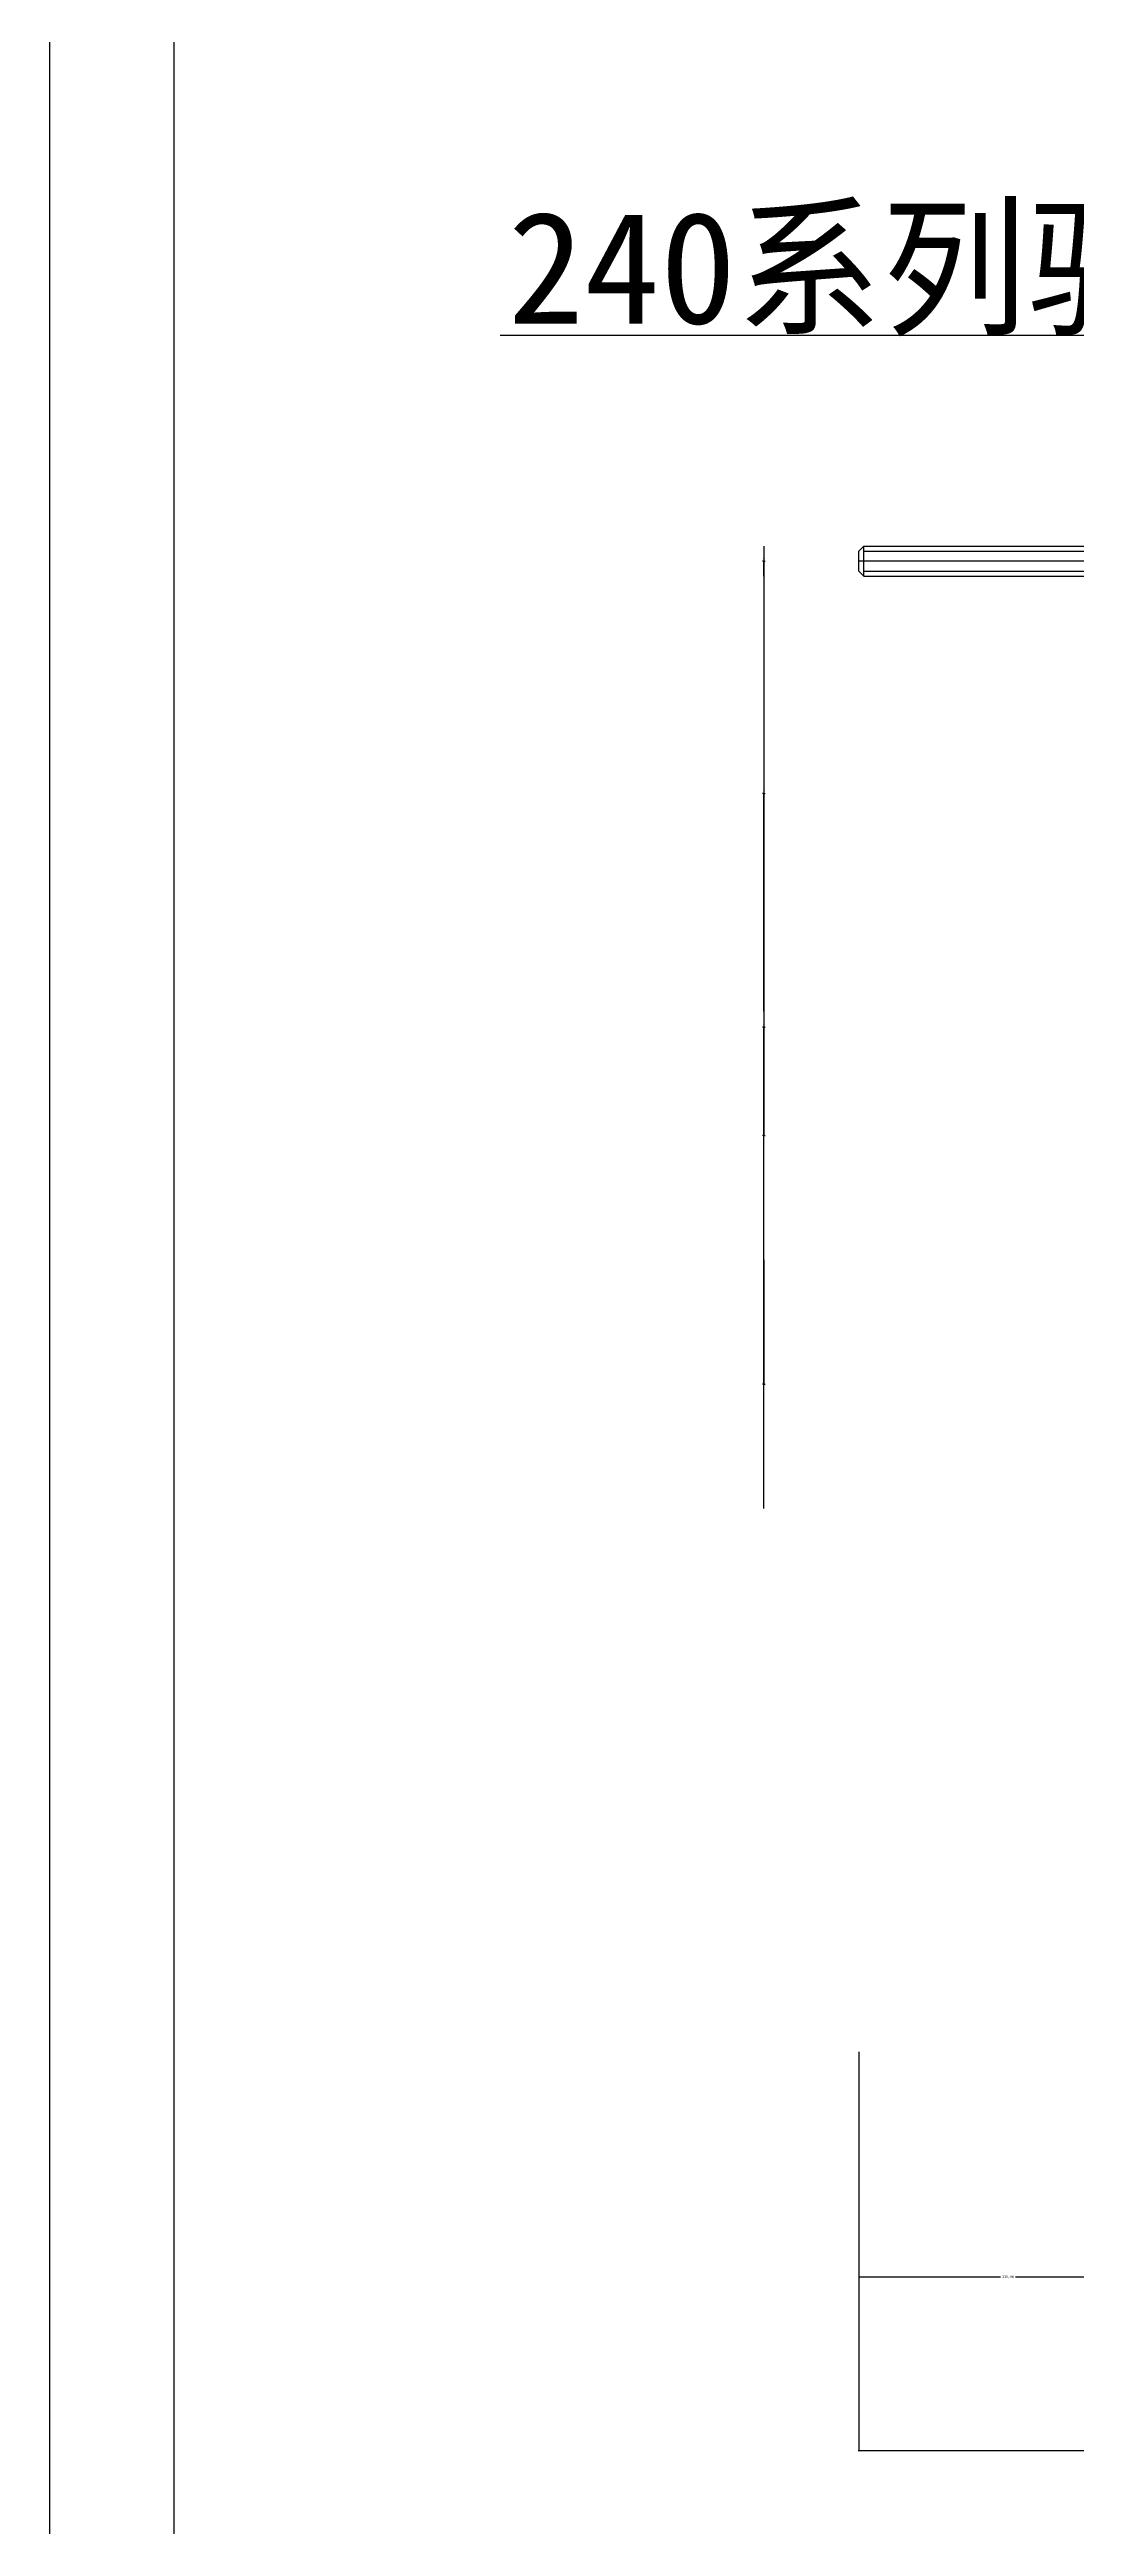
# Model space of a CAD drawing. Header units: metres. Extents: x 4231 to 8749, y -8456 to -5486.
# Drawn here: x 4231 to 4644, y -7072 to -6076 of the extents above; entities that cross this region are included whole.
import ezdxf

# ---------------------------------------------------------------- set-up
doc = ezdxf.new("R2010")
doc.units = ezdxf.units.M
for name, color, linetype in [('ASHADE', 1, 'Continuous'), ('图层1', 8, 'Continuous'), ('图框', 5, 'Continuous'), ('外形', 3, 'Continuous')]:
    doc.layers.add(name, color=color, linetype=linetype)
doc.dimstyles.get("Standard").update_dxf_attribs({"dimtxt": 2.5, "dimasz": 2.5, "dimexe": 1.25, "dimexo": 0.625, "dimtad": 1, "dimcen": 2.5, "dimazin": 3, "dimtfac": 1, "dimtmove": 0, "dimatfit": 3})

# ---------------------------------------------------------------- blocks, each defined once
blk = doc.blocks.new('_CLOSEDFILLED')
at = {"color": 0, "linetype": 'BYBLOCK'}
blk.add_solid([(-1, 0.2), (0, 0), (-1, -0.2)], dxfattribs=at)
blk = doc.blocks.new('*D1')
for p, q in [((4556.28, -6881.11), (4556.28, -7041.63)), ((7752.28, -6881.11), (7752.28, -7041.63)), ((6152.28, -7041.63), (4556.03, -7041.63)), ((7752.53, -7041.63), (6156.28, -7041.63))]:
    blk.add_line(p, q)
at = {"layer": 'Defpoints'}
for p in [(4556.28, -6881.11), (7752.28, -6881.11), (7752.28, -7041.63)]:
    blk.add_point(p, dxfattribs=at)
at = {"xscale": 0.25, "yscale": 0.25}
blk.add_blockref('_CLOSEDFILLED', (4556.28, -7041.63), dxfattribs=at)
at = {"xscale": 0.25, "yscale": 0.25, "rotation": 180}
blk.add_blockref('_CLOSEDFILLED', (7752.28, -7041.63), dxfattribs=at)
at = {"insert": (6154.28, -7041.63), "char_height": 1, "attachment_point": 5}
blk.add_mtext('3196', dxfattribs=at)
blk = doc.blocks.new('*D7')
for p, q in [((4556.28, -6881.11), (4556.28, -6971.63)), ((4676.26, -6881.11), (4676.26, -6971.63)), ((4556.53, -6971.63), (4613.27, -6971.63)), ((4619.27, -6971.63), (4676.01, -6971.63))]:
    blk.add_line(p, q)
at = {"layer": 'Defpoints'}
for p in [(4556.28, -6881.11), (4676.26, -6881.11), (4556.28, -6971.63)]:
    blk.add_point(p, dxfattribs=at)
at = {"xscale": 0.25, "yscale": 0.25, "rotation": 180}
blk.add_blockref('_CLOSEDFILLED', (4556.28, -6971.63), dxfattribs=at)
at = {"xscale": 0.25, "yscale": 0.25}
blk.add_blockref('_CLOSEDFILLED', (4676.26, -6971.63), dxfattribs=at)
at = {"insert": (4616.27, -6971.63), "char_height": 1, "attachment_point": 5}
blk.add_mtext('119,98', dxfattribs=at)
blk = doc.blocks.new('*D45')
for p, q in [((4518.12, -6275.49), (4518.12, -6468.98)), ((4517.87, -6468.98), (4517.62, -6468.98)), ((4518.12, -6662.47), (4518.12, -6468.98)), ((4518.12, -6468.98), (4518.12, -6468.98)), ((4518.37, -6468.98), (4518.62, -6468.98))]:
    blk.add_line(p, q)
at = {"layer": 'Defpoints'}
for p in [(4518.12, -6275.49), (4518.12, -6468.98), (4518.12, -6662.47)]:
    blk.add_point(p, dxfattribs=at)
at = {"xscale": 0.25, "yscale": 0.25}
blk.add_blockref('_CLOSEDFILLED', (4518.12, -6468.98), dxfattribs=at)
at = {"xscale": 0.25, "yscale": 0.25, "rotation": 180}
blk.add_blockref('_CLOSEDFILLED', (4518.12, -6468.98), dxfattribs=at)
at = {"insert": (4518.12, -6467.855), "char_height": 1, "attachment_point": 5}
blk.add_mtext('0', dxfattribs=at)
blk = doc.blocks.new('*D46')
for p, q in [((4518.12, -6287.49), (4518.12, -6374.98)), ((4517.87, -6374.98), (4517.62, -6374.98)), ((4518.12, -6462.47), (4518.12, -6374.98)), ((4518.12, -6374.98), (4518.12, -6374.98)), ((4518.37, -6374.98), (4518.62, -6374.98))]:
    blk.add_line(p, q)
at = {"layer": 'Defpoints'}
for p in [(4518.12, -6287.49), (4518.12, -6374.98), (4518.12, -6462.47)]:
    blk.add_point(p, dxfattribs=at)
at = {"xscale": 0.25, "yscale": 0.25}
blk.add_blockref('_CLOSEDFILLED', (4518.12, -6374.98), dxfattribs=at)
at = {"xscale": 0.25, "yscale": 0.25, "rotation": 180}
blk.add_blockref('_CLOSEDFILLED', (4518.12, -6374.98), dxfattribs=at)
at = {"insert": (4518.12, -6373.855), "char_height": 1, "attachment_point": 5}
blk.add_mtext('0', dxfattribs=at)
blk = doc.blocks.new('*D47')
for p, q in [((4518.12, -6562.47), (4518.12, -6612.47)), ((4517.87, -6612.47), (4517.62, -6612.47)), ((4518.12, -6662.47), (4518.12, -6612.47)), ((4518.12, -6612.47), (4518.12, -6612.47)), ((4518.37, -6612.47), (4518.62, -6612.47))]:
    blk.add_line(p, q)
at = {"layer": 'Defpoints'}
for p in [(4518.12, -6562.47), (4518.12, -6612.47), (4518.12, -6662.47)]:
    blk.add_point(p, dxfattribs=at)
at = {"xscale": 0.25, "yscale": 0.25}
blk.add_blockref('_CLOSEDFILLED', (4518.12, -6612.47), dxfattribs=at)
at = {"xscale": 0.25, "yscale": 0.25, "rotation": 180}
blk.add_blockref('_CLOSEDFILLED', (4518.12, -6612.47), dxfattribs=at)
at = {"insert": (4518.12, -6611.345), "char_height": 1, "attachment_point": 5}
blk.add_mtext('0', dxfattribs=at)
blk = doc.blocks.new('*D48')
for p, q in [((4518.12, -6462.47), (4518.12, -6512.47)), ((4517.87, -6512.47), (4517.62, -6512.47)), ((4518.12, -6562.47), (4518.12, -6512.47)), ((4518.12, -6512.47), (4518.12, -6512.47)), ((4518.37, -6512.47), (4518.62, -6512.47))]:
    blk.add_line(p, q)
at = {"layer": 'Defpoints'}
for p in [(4518.12, -6462.47), (4518.12, -6512.47), (4518.12, -6562.47)]:
    blk.add_point(p, dxfattribs=at)
at = {"xscale": 0.25, "yscale": 0.25}
blk.add_blockref('_CLOSEDFILLED', (4518.12, -6512.47), dxfattribs=at)
at = {"xscale": 0.25, "yscale": 0.25, "rotation": 180}
blk.add_blockref('_CLOSEDFILLED', (4518.12, -6512.47), dxfattribs=at)
at = {"insert": (4518.12, -6511.345), "char_height": 1, "attachment_point": 5}
blk.add_mtext('0', dxfattribs=at)
blk = doc.blocks.new('*D50')
for p, q in [((4518.12, -6275.49), (4518.12, -6281.49)), ((4517.87, -6281.49), (4517.62, -6281.49)), ((4518.12, -6287.49), (4518.12, -6281.49)), ((4518.12, -6281.49), (4518.12, -6281.49)), ((4518.37, -6281.49), (4518.62, -6281.49))]:
    blk.add_line(p, q)
at = {"layer": 'Defpoints'}
for p in [(4518.12, -6275.49), (4518.12, -6281.49), (4518.12, -6287.49)]:
    blk.add_point(p, dxfattribs=at)
at = {"xscale": 0.25, "yscale": 0.25}
blk.add_blockref('_CLOSEDFILLED', (4518.12, -6281.49), dxfattribs=at)
at = {"xscale": 0.25, "yscale": 0.25, "rotation": 180}
blk.add_blockref('_CLOSEDFILLED', (4518.12, -6281.49), dxfattribs=at)
at = {"insert": (4518.12, -6280.365), "char_height": 1, "attachment_point": 5}
blk.add_mtext('0', dxfattribs=at)

msp = doc.modelspace()

# ---------------------------------------------------------------- linework, layer by layer
for p, q in [((4558.28, -6287.49), (4558.28, -6275.49)), ((4558.28, -6277.49), (4659.3, -6277.49)), ((4558.28, -6285.49), (4659.3, -6285.49))]:
    msp.add_line(p, q)
at = {"layer": 'ASHADE'}
msp.add_line((4670.24, -6190.73), (4412.1, -6190.73), dxfattribs=at)
at = {"layer": '图层1'}
for p, q in [((4230.81, -5486.21), (4230.81, -8456.21)), ((4661.3, -6281.49), (4556.28, -6281.49))]:
    msp.add_line(p, q, dxfattribs=at)
at = {"layer": '图框'}
msp.add_line((4280.81, -5536.21), (4280.81, -8406.21), dxfattribs=at)
at = {"layer": '外形'}
for p, q in [((4558.28, -6275.49), (4556.28, -6277.49)), ((4558.28, -6275.49), (4659.3, -6275.49)), ((4556.28, -6285.49), (4556.28, -6277.49)), ((4556.28, -6285.49), (4558.28, -6287.49)), ((4558.28, -6287.49), (4659.3, -6287.49))]:
    msp.add_line(p, q, dxfattribs=at)

# ---------------------------------------------------------------- texts
at = {"layer": 'ASHADE', "insert": (4415.15, -6140.9), "char_height": 45, "attachment_point": 1}
msp.add_mtext('240系列驳接抓', dxfattribs=at)

# ---------------------------------------------------------------- dimensions: what is measured, and where the dimension line sits
for base, p1, p2, picture, middle in [((4518.12, -6468.98), (4518.12, -6662.47), (4518.12, -6275.49), '*D45', (4518.12, -6467.855)), ((4518.12, -6281.49), (4518.12, -6275.49), (4518.12, -6287.49), '*D50', (4518.12, -6280.365)), ((4518.12, -6374.98), (4518.12, -6287.49), (4518.12, -6462.47), '*D46', (4518.12, -6373.855)), ((4518.12, -6512.47), (4518.12, -6462.47), (4518.12, -6562.47), '*D48', (4518.12, -6511.345)), ((4518.12, -6612.47), (4518.12, -6562.47), (4518.12, -6662.47), '*D47', (4518.12, -6611.345)), ((7752.28, -7041.63), (7752.28, -6881.11), (4556.28, -6881.11), '*D1', (6154.28, -7041.63)), ((4556.28, -6971.63), (4556.28, -6881.11), (4676.26, -6881.11), '*D7', (4616.27, -6971.63))]:
    dim = msp.add_linear_dim(base=base, p1=p1, p2=p2, dimstyle='Standard')
    dim.commit()
    dim.dimension.update_dxf_attribs({"geometry": picture, "text_midpoint": middle})

doc.saveas('drawing.dxf')
